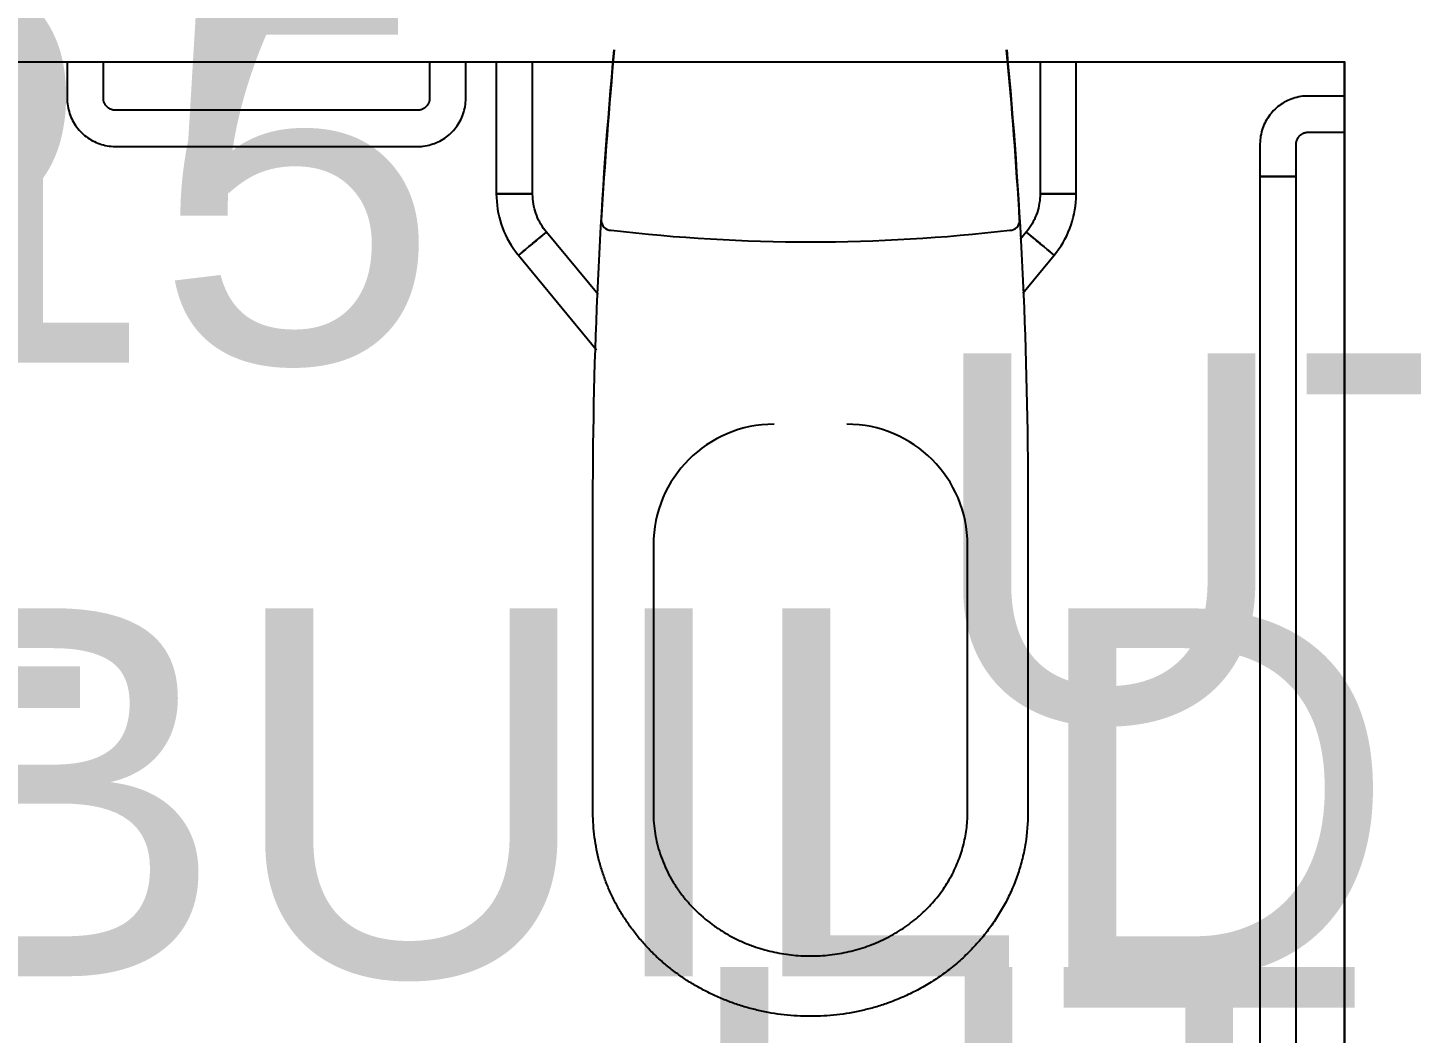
# Model space of a CAD drawing. Extents: x 15525 to 50715, y -3252 to 56414.
# Drawn here: x 31487 to 32632, y 9643 to 10476 of the extents above; entities that cross this region are included whole.
import ezdxf

# ---------------------------------------------------------------- set-up
doc = ezdxf.new("R2010")
doc.units = 0
doc.header["$MEASUREMENT"] = 0
for name, color, linetype in [('A-Wall__Brick', 7, 'CONTINUOUS'), ('H-Fixtures__Sanitary', 252, 'CONTINUOUS'), ('RM$', 7, 'CONTINUOUS'), ('RM$TXT', 4, 'CONTINUOUS')]:
    doc.layers.add(name, color=color, linetype=linetype)
doc.styles.add('Arial', font='arial.ttf')

msp = doc.modelspace()

# ---------------------------------------------------------------- linework, layer by layer
at = {"layer": 'A-Wall__Brick'}
for p in [(30369.6, 10447.1), (32576.6, 7715.1)]:
    msp.add_line(p, (32576.6, 10447.1), dxfattribs=at)
at = {"layer": 'H-Fixtures__Sanitary'}
for p, q in [((31519.4, 10447.1), (31519.4, 10417.1)), ((31549.4, 10417.1), (31549.4, 10447.1)), ((31819.4, 10447.1), (31819.4, 10417.1)), ((31849.4, 10417.1), (31849.4, 10447.1)), ((31874.6, 10447.1), (31874.6, 10338)), ((31904.6, 10338), (31904.6, 10447.1)), ((32324.6, 10447.1), (32324.6, 10338)), ((32354.6, 10338), (32354.6, 10447.1)), ((32576.6, 10418.9), (32546.6, 10418.9)), ((31809.4, 10407.1), (31559.4, 10407.1)), ((31809.4, 10407.1), (31782.7, 10407.1)), ((32546.6, 10388.9), (32576.6, 10388.9)), ((31559.4, 10377.1), (31809.4, 10377.1)), ((32506.6, 10378.9), (32506.6, 10352.3)), ((32536.6, 10352.3), (32536.6, 10378.9)), ((32514.1, 10352.3), (32506.6, 10352.3)), ((32506.6, 10352.3), (32506.6, 9461.9)), ((32506.6, 10352.3), (32514.1, 10352.3)), ((32521.6, 10352.3), (32514.1, 10352.3)), ((32514.1, 10352.3), (32521.6, 10352.3)), ((32536.6, 10352.3), (32521.6, 10352.3)), ((32521.6, 10352.3), (32536.6, 10352.3)), ((32536.6, 9461.9), (32536.6, 10352.3)), ((31874.6, 10338), (31889.6, 10338)), ((31889.6, 10338), (31874.6, 10338)), ((31889.6, 10338), (31904.1, 10338)), ((31904.1, 10338), (31889.6, 10338)), ((32325.1, 10338), (32339.6, 10338)), ((32339.6, 10338), (32325.1, 10338)), ((32339.6, 10338), (32354.6, 10338)), ((32354.6, 10338), (32339.6, 10338)), ((31901.5, 10294.2), (31904.5, 10296.6)), ((31904.5, 10296.6), (31901.5, 10294.2)), ((31904.5, 10296.7), (31916.1, 10306.2)), ((31907.5, 10299.1), (31904.5, 10296.7)), ((31910.2, 10301.4), (31907.5, 10299.1)), ((31912.6, 10303.4), (31910.3, 10301.4)), ((31958.8, 10254.4), (31916.1, 10306.2)), ((32313.2, 10306.2), (32308.2, 10300.2)), ((32313.2, 10306.2), (32324.7, 10296.7)), ((32319, 10301.4), (32316.6, 10303.4)), ((32321.7, 10299.1), (32319, 10301.4)), ((32324.7, 10296.7), (32321.8, 10299.1)), ((32324.8, 10296.6), (32327.7, 10294.2)), ((32327.7, 10294.2), (32324.8, 10296.6)), ((31898.7, 10291.9), (31892.9, 10287.1)), ((31892.9, 10287.1), (31893.3, 10287.4)), ((31892.9, 10287.1), (31957.6, 10208.6)), ((31896.3, 10289.9), (31898.7, 10291.8)), ((31898.7, 10291.9), (31901.5, 10294.2)), ((31901.5, 10294.2), (31898.7, 10291.9)), ((32310.4, 10255.7), (32336.3, 10287.1)), ((32327.8, 10294.2), (32330.5, 10291.9)), ((32330.5, 10291.9), (32327.8, 10294.2)), ((32332.9, 10289.9), (32330.6, 10291.9)), ((32330.6, 10291.8), (32332.9, 10289.9)), ((32336.4, 10287.1), (32333, 10289.9)), ((32335.9, 10287.4), (32336.3, 10287.1)), ((31954.6, 9825.4), (31954.6, 10095.9)), ((32314.6, 10095.9), (32314.6, 9825.4)), ((32004.6, 10047.1), (32004.6, 9825.4)), ((32264.6, 9825.4), (32264.6, 10047.1))]:
    msp.add_line(p, q, dxfattribs=at)
at = {"layer": 'H-Fixtures__Sanitary', "flags": 128}
for points in [[(31519.4, 10417.1), (31519.4, 10415.5), (31519.5, 10413.9), (31519.7, 10412.3), (31519.9, 10410.7), (31520.2, 10409.2), (31520.5, 10407.6), (31521, 10406.1), (31521.4, 10404.5), (31522, 10403), (31522.5, 10401.5), (31523.2, 10400.1), (31523.9, 10398.7), (31524.7, 10397.2), (31525.5, 10395.9), (31526.4, 10394.5), (31527.3, 10393.2), (31528.3, 10392), (31529.3, 10390.7), (31530.4, 10389.6), (31531.5, 10388.4), (31532.7, 10387.3), (31533.9, 10386.3), (31535.2, 10385.3), (31536.5, 10384.4), (31537.8, 10383.5), (31539.1, 10382.6), (31540.5, 10381.8), (31542, 10381.1), (31543.4, 10380.4), (31544.9, 10379.8), (31546.4, 10379.3), (31547.9, 10378.8), (31549.5, 10378.4), (31551, 10378), (31552.6, 10377.7), (31554.2, 10377.5), (31555.8, 10377.3), (31557.4, 10377.2), (31559, 10377.1), (31559.4, 10377.1)], [(31559.4, 10407.1), (31559, 10407.1), (31558.6, 10407.2), (31558.2, 10407.2), (31557.8, 10407.2), (31557.4, 10407.3), (31557, 10407.4), (31556.6, 10407.5), (31556.2, 10407.6), (31555.9, 10407.8), (31555.5, 10407.9), (31555.1, 10408.1), (31554.8, 10408.3), (31554.4, 10408.4), (31554.1, 10408.6), (31553.7, 10408.9), (31553.4, 10409.1), (31553.1, 10409.3), (31552.8, 10409.6), (31552.5, 10409.9), (31552.2, 10410.2), (31551.9, 10410.4), (31551.7, 10410.7), (31551.4, 10411.1), (31551.2, 10411.4), (31551, 10411.7), (31550.8, 10412.1), (31550.6, 10412.4), (31550.4, 10412.8), (31550.2, 10413.1), (31550.1, 10413.5), (31549.9, 10413.9), (31549.8, 10414.3), (31549.7, 10414.6), (31549.6, 10415), (31549.5, 10415.4), (31549.5, 10415.8), (31549.4, 10416.2), (31549.4, 10416.6), (31549.4, 10417), (31549.4, 10417.1)], [(31809.4, 10377.1), (31811, 10377.2), (31812.6, 10377.2), (31814.2, 10377.4), (31815.8, 10377.6), (31817.3, 10377.9), (31818.9, 10378.3), (31820.4, 10378.7), (31822, 10379.2), (31823.5, 10379.7), (31825, 10380.3), (31826.4, 10380.9), (31827.9, 10381.6), (31829.3, 10382.4), (31830.6, 10383.2), (31832, 10384.1), (31833.3, 10385), (31834.5, 10386), (31835.8, 10387), (31836.9, 10388.1), (31838.1, 10389.3), (31839.2, 10390.4), (31840.2, 10391.6), (31841.2, 10392.9), (31842.2, 10394.2), (31843.1, 10395.5), (31843.9, 10396.9), (31844.7, 10398.3), (31845.4, 10399.7), (31846.1, 10401.1), (31846.7, 10402.6), (31847.2, 10404.1), (31847.7, 10405.7), (31848.1, 10407.2), (31848.5, 10408.8), (31848.8, 10410.3), (31849.1, 10411.9), (31849.2, 10413.5), (31849.3, 10415.1), (31849.4, 10416.7), (31849.4, 10417.1)], [(31819.4, 10417.1), (31819.4, 10416.7), (31819.4, 10416.3), (31819.3, 10415.9), (31819.3, 10415.5), (31819.2, 10415.1), (31819.1, 10414.7), (31819, 10414.4), (31818.9, 10414), (31818.8, 10413.6), (31818.6, 10413.2), (31818.4, 10412.9), (31818.3, 10412.5), (31818.1, 10412.2), (31817.9, 10411.8), (31817.6, 10411.5), (31817.4, 10411.1), (31817.2, 10410.8), (31816.9, 10410.5), (31816.6, 10410.2), (31816.4, 10409.9), (31816.1, 10409.7), (31815.8, 10409.4), (31815.5, 10409.2), (31815.1, 10408.9), (31814.8, 10408.7), (31814.5, 10408.5), (31814.1, 10408.3), (31813.7, 10408.1), (31813.4, 10408), (31813, 10407.8), (31812.6, 10407.7), (31812.3, 10407.5), (31811.9, 10407.4), (31811.5, 10407.3), (31811.1, 10407.3), (31810.7, 10407.2), (31810.3, 10407.2), (31809.9, 10407.1), (31809.5, 10407.1), (31809.4, 10407.1)], [(32546.6, 10418.9), (32545, 10418.9), (32543.4, 10418.8), (32541.8, 10418.7), (32540.2, 10418.4), (32538.7, 10418.2), (32537.1, 10417.8), (32535.6, 10417.4), (32534, 10416.9), (32532.5, 10416.4), (32531, 10415.8), (32529.6, 10415.1), (32528.1, 10414.4), (32526.7, 10413.7), (32525.4, 10412.8), (32524, 10412), (32522.7, 10411), (32521.5, 10410.1), (32520.2, 10409), (32519.1, 10407.9), (32517.9, 10406.8), (32516.8, 10405.6), (32515.8, 10404.4), (32514.8, 10403.2), (32513.9, 10401.9), (32513, 10400.6), (32512.1, 10399.2), (32511.3, 10397.8), (32510.6, 10396.4), (32509.9, 10394.9), (32509.3, 10393.4), (32508.8, 10391.9), (32508.3, 10390.4), (32507.9, 10388.9), (32507.5, 10387.3), (32507.2, 10385.7), (32507, 10384.2), (32506.8, 10382.6), (32506.7, 10381), (32506.6, 10379.4), (32506.6, 10378.9)], [(32536.6, 10378.9), (32536.6, 10379.3), (32536.7, 10379.7), (32536.7, 10380.1), (32536.7, 10380.5), (32536.8, 10380.9), (32536.9, 10381.3), (32537, 10381.7), (32537.1, 10382.1), (32537.3, 10382.5), (32537.4, 10382.8), (32537.6, 10383.2), (32537.7, 10383.6), (32537.9, 10383.9), (32538.1, 10384.3), (32538.4, 10384.6), (32538.6, 10384.9), (32538.8, 10385.2), (32539.1, 10385.5), (32539.4, 10385.8), (32539.7, 10386.1), (32539.9, 10386.4), (32540.2, 10386.7), (32540.6, 10386.9), (32540.9, 10387.1), (32541.2, 10387.4), (32541.6, 10387.6), (32541.9, 10387.8), (32542.3, 10387.9), (32542.6, 10388.1), (32543, 10388.3), (32543.4, 10388.4), (32543.8, 10388.5), (32544.1, 10388.6), (32544.5, 10388.7), (32544.9, 10388.8), (32545.3, 10388.9), (32545.7, 10388.9), (32546.1, 10388.9), (32546.5, 10388.9), (32546.6, 10388.9)], [(31874.6, 10338), (31874.7, 10334.8), (31874.9, 10331.6), (31875.2, 10328.4), (31875.6, 10325.2), (31876.2, 10322.1), (31876.9, 10318.9), (31877.7, 10315.8), (31878.7, 10312.8), (31879.7, 10309.8), (31880.9, 10306.8), (31882.2, 10303.9), (31883.7, 10301), (31885.2, 10298.2), (31886.8, 10295.5), (31888.6, 10292.8), (31890.5, 10290.2), (31892.4, 10287.7), (31892.9, 10287.1)], [(31916, 10306.2), (31914.8, 10307.7), (31913.6, 10309.3), (31912.5, 10311), (31911.5, 10312.7), (31910.5, 10314.5), (31909.6, 10316.2), (31908.7, 10318.1), (31908, 10319.9), (31907.3, 10321.8), (31906.7, 10323.7), (31906.2, 10325.6), (31905.7, 10327.6), (31905.3, 10329.5), (31905, 10331.5), (31904.8, 10333.5), (31904.7, 10335.5), (31904.6, 10337.5), (31904.6, 10338)], [(32324.6, 10338), (32324.6, 10336), (32324.5, 10334), (32324.3, 10332), (32324, 10330), (32323.6, 10328), (32323.2, 10326.1), (32322.7, 10324.1), (32322.1, 10322.2), (32321.4, 10320.3), (32320.7, 10318.5), (32319.9, 10316.7), (32319, 10314.9), (32318, 10313.1), (32317, 10311.4), (32315.9, 10309.7), (32314.7, 10308.1), (32313.5, 10306.5), (32313.2, 10306.2)], [(32336.4, 10287.1), (32338.3, 10289.6), (32340.2, 10292.2), (32342, 10294.8), (32343.7, 10297.6), (32345.2, 10300.4), (32346.7, 10303.2), (32348, 10306.1), (32349.2, 10309.1), (32350.3, 10312.1), (32351.3, 10315.1), (32352.1, 10318.2), (32352.9, 10321.3), (32353.5, 10324.5), (32354, 10327.6), (32354.3, 10330.8), (32354.5, 10334), (32354.6, 10337.2), (32354.6, 10338)]]:
    msp.add_lwpolyline(points, dxfattribs=at)
at = {"layer": 'H-Fixtures__Sanitary'}
for centre, radius, start, end in [((35974.7, 10081.1), 4020.1, 174.6334, 176.6519), ((28294.5, 10081.1), 4020.1, 3.3481, 5.3666), ((31969.6, 10315.9), 8.17, 180, 270), ((32134.6, 11716.2), 1418.1, 263.3185, 276.6815), ((32299.6, 10315.9), 8.17, 270, 0), ((32104.6, 10047.1), 100, 90, 180), ((32164.6, 10047.1), 100, 0, 90)]:
    msp.add_arc(centre, radius, start, end, dxfattribs=at)
for points, knots in [([(31954.6, 10095.9), (31954.8, 10156.3), (31958, 10276.9), (31966.6, 10397.2), (31972.2, 10457.1)], [-1, -1, -1, -1, -0.5, -0.0017227, -0.0017227, -0.0017227, -0.0017227]), ([(32297, 10457.1), (32302.7, 10397.2), (32311.2, 10276.9), (32314.4, 10156.3), (32314.6, 10095.9)], [-0.9982773, -0.9982773, -0.9982773, -0.9982773, -0.5, 0, 0, 0, 0]), ([(32314.6, 9825.4), (32314.6, 9816.7), (32313.5, 9804), (32310.2, 9787.4), (32306.6, 9775.2), (32302.1, 9763.1), (32296.6, 9751.4), (32290.2, 9740.3), (32282.9, 9729.5), (32274.7, 9719.2), (32265.8, 9709.7), (32256.1, 9700.7), (32245.7, 9692.4), (32234.7, 9685), (32223.2, 9678.3), (32211, 9672.4), (32199.3, 9667.8), (32188.3, 9664.2), (32177.7, 9661.5), (32167, 9659.3), (32156.3, 9657.8), (32145.6, 9656.9), (32134.6, 9656.6), (32123.7, 9656.9), (32112.9, 9657.8), (32102.2, 9659.3), (32091.5, 9661.5), (32081, 9664.2), (32070.7, 9667.5), (32060.8, 9671.4), (32050.9, 9675.9), (32041.4, 9680.9), (32032.3, 9686.4), (32023.6, 9692.5), (32015.2, 9699), (32007.2, 9706), (31999.8, 9713.4), (31992.9, 9721.2), (31986.4, 9729.5), (31980.5, 9738.1), (31975.1, 9746.9), (31970.4, 9756.1), (31966.2, 9765.5), (31962.7, 9775.2), (31959.7, 9785), (31957.5, 9794.9), (31955.3, 9808.2), (31954.6, 9818.5), (31954.6, 9825.4)], [-1, -1, -1, -1, -0.951923, -0.927885, -0.903846, -0.879808, -0.855769, -0.831731, -0.807692, -0.783654, -0.759615, -0.735577, -0.711538, -0.6875, -0.663462, -0.639423, -0.615385, -0.596154, -0.576923, -0.557692, -0.538462, -0.519231, -0.5, -0.480769, -0.461538, -0.442308, -0.423077, -0.403846, -0.384615, -0.365385, -0.346154, -0.326923, -0.307692, -0.288462, -0.269231, -0.25, -0.230769, -0.211538, -0.192308, -0.173077, -0.153846, -0.134615, -0.115385, -0.096154, -0.076923, -0.057692, -0.038462, 0, 0, 0, 0]), ([(32004.6, 9825.4), (32004.6, 9819.5), (32005.6, 9807.9), (32009.1, 9793.8), (32013.3, 9782.6), (32017.1, 9774.5), (32021.5, 9766.7), (32026.7, 9759.1), (32032.4, 9751.9), (32040.8, 9742.9), (32050.5, 9734.5), (32061.1, 9727.4), (32069.5, 9722.5), (32078.4, 9718.2), (32086.9, 9714.8), (32095, 9712.2), (32102.8, 9710.2), (32110.7, 9708.6), (32118.6, 9707.5), (32126.5, 9706.8), (32134.6, 9706.6), (32142.7, 9706.8), (32150.7, 9707.5), (32158.6, 9708.6), (32166.5, 9710.2), (32174.2, 9712.2), (32181.7, 9714.6), (32189, 9717.5), (32196.2, 9720.8), (32203.1, 9724.4), (32209.7, 9728.4), (32216, 9732.8), (32222.1, 9737.5), (32227.8, 9742.5), (32233.1, 9747.8), (32238, 9753.3), (32242.5, 9759.1), (32246.7, 9765.2), (32250.4, 9771.4), (32253.7, 9777.7), (32257.6, 9786.5), (32261.3, 9797.7), (32264, 9811.3), (32264.6, 9820.7), (32264.6, 9825.4)], [-1, -1, -1, -1, -0.951923, -0.903846, -0.879808, -0.855769, -0.831731, -0.807692, -0.783654, -0.759615, -0.711538, -0.6875, -0.663462, -0.639423, -0.615385, -0.596154, -0.576923, -0.557692, -0.538462, -0.519231, -0.5, -0.480769, -0.461538, -0.442308, -0.423077, -0.403846, -0.384615, -0.365385, -0.346154, -0.326923, -0.307692, -0.288462, -0.269231, -0.25, -0.230769, -0.211538, -0.192308, -0.173077, -0.153846, -0.134615, -0.115385, -0.076923, -0.038462, 0, 0, 0, 0])]:
    msp.add_open_spline(points, degree=3, knots=knots, dxfattribs=at)
at = {"layer": 'RM$'}
msp.add_lwpolyline([(30369.6, 10447.1), (32576.6, 10447.1), (32576.6, 7715.1), (30369.6, 7715.1)], close=True, dxfattribs=at)

# ---------------------------------------------------------------- texts
at = {"layer": 'RM$TXT', "char_height": 304.8, "attachment_point": 8, "style": 'Arial'}
for s, insert in [('315A^M^JSERV/BUILD^M^JSERVBUI/RI^M^J.67^M^J-^M^J-^M^J', (31478.1, 9303.5)), ('316^M^JUTIL/BUILD^M^JUT/CLEANER^M^J4.17^M^J-^M^J-^M^J', (33375.6, 7868.5)), ('315^M^JUTIL/BUILD^M^JT-USL-GNT^M^J6.03^M^J-^M^J-^M^J', (31473.1, 7657.5))]:
    msp.add_mtext(s, dxfattribs=dict(at, insert=insert))

doc.saveas('drawing.dxf')
